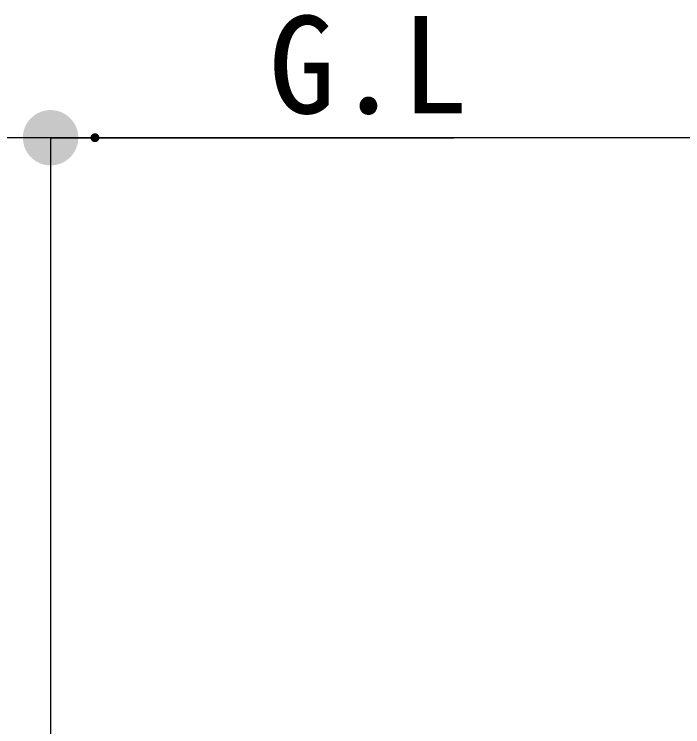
# Model space of a CAD drawing. Units: millimetres, scale not verified. Extents: x -22990 to 8910, y -6308 to 6308.
# Drawn here: x -6893.3 to -6441.3, y -2114 to -1632 of the extents above; entities that cross this region are included whole.
import ezdxf
from ezdxf.enums import TextEntityAlignment as Align

# ---------------------------------------------------------------- set-up
doc = ezdxf.new("R2010")
doc.units = ezdxf.units.MM
doc.header["$LTSCALE"] = 30
for name, color, linetype, lineweight in [('0-2_空気管', 3, 'Continuous', 25), ('0-3_機器', 3, 'Continuous', 25), ('0-4_製作', 5, 'Continuous', 25), ('0-F_00クル-フ-6寸法', 132, 'Continuous', 25)]:
    doc.layers.add(name, color=color, linetype=linetype, lineweight=lineweight)
doc.styles.add('ＭＳ ゴシック', font='')
doc.styles.get('ＭＳ ゴシック').set_extended_font_data('MS Gothic')

msp = doc.modelspace()

# ---------------------------------------------------------------- linework, layer by layer
at = {"layer": '0-3_機器', "color": 2}
msp.add_line((-3055.14, -1715.51), (-7231.43, -1715.51), dxfattribs=at)
at = {"layer": '0-4_製作', "color": 2}
msp.add_line((-6868.72, -1715.51), (-6595.73, -1715.51), dxfattribs=at)
at = {"layer": '0-4_製作'}
for points in [[(-6841.71, -1715.32), (-6838.72, -1715.51), (-6841.72, -1715.51)], [(-6841.72, -1715.51), (-6841.5, -1716.62), (-6841.69, -1715.89)], [(-6841.72, -1715.51), (-6841.34, -1716.96), (-6841.5, -1716.62)], [(-6838.72, -1715.51), (-6841.34, -1716.96), (-6841.72, -1715.51)], [(-6841.66, -1714.95), (-6838.72, -1715.51), (-6841.71, -1715.32)], [(-6841.69, -1715.89), (-6841.5, -1716.62), (-6841.62, -1716.26)], [(-6841.57, -1714.58), (-6838.72, -1715.51), (-6841.66, -1714.95)], [(-6841.43, -1714.23), (-6838.72, -1715.51), (-6841.57, -1714.58)], [(-6841.25, -1713.9), (-6838.72, -1715.51), (-6841.43, -1714.23)], [(-6838.72, -1715.51), (-6841.14, -1717.27), (-6841.34, -1716.96)], [(-6841.03, -1713.6), (-6838.72, -1715.51), (-6841.25, -1713.9)], [(-6838.72, -1715.51), (-6840.9, -1717.57), (-6841.14, -1717.27)], [(-6840.77, -1713.32), (-6838.72, -1715.51), (-6841.03, -1713.6)], [(-6838.72, -1715.51), (-6840.63, -1717.82), (-6840.9, -1717.57)], [(-6840.48, -1713.08), (-6838.72, -1715.51), (-6840.77, -1713.32)], [(-6838.72, -1715.51), (-6840.32, -1718.04), (-6840.63, -1717.82)], [(-6840.16, -1712.88), (-6838.72, -1715.51), (-6840.48, -1713.08)], [(-6838.72, -1715.51), (-6839.99, -1718.23), (-6840.32, -1718.04)], [(-6839.82, -1712.72), (-6838.72, -1715.51), (-6840.16, -1712.88)], [(-6838.72, -1715.51), (-6839.64, -1718.36), (-6839.99, -1718.23)], [(-6839.46, -1712.61), (-6838.72, -1715.51), (-6839.82, -1712.72)], [(-6838.72, -1715.51), (-6839.28, -1718.46), (-6839.64, -1718.36)], [(-6839.09, -1712.54), (-6838.72, -1715.51), (-6839.46, -1712.61)], [(-6838.72, -1715.51), (-6838.9, -1718.51), (-6839.28, -1718.46)], [(-6839.09, -1712.54), (-6838.72, -1712.51), (-6838.72, -1715.51)], [(-6838.72, -1715.51), (-6838.72, -1718.51), (-6838.9, -1718.51)], [(-6838.72, -1712.51), (-6835.72, -1715.51), (-6838.72, -1715.51)], [(-6838.53, -1712.52), (-6835.72, -1715.51), (-6838.72, -1712.51)], [(-6838.72, -1715.51), (-6838.34, -1718.49), (-6838.72, -1718.51)], [(-6838.72, -1715.51), (-6837.97, -1718.42), (-6838.34, -1718.49)], [(-6835.72, -1715.51), (-6837.97, -1718.42), (-6838.72, -1715.51)], [(-6838.15, -1712.56), (-6835.72, -1715.51), (-6838.53, -1712.52)], [(-6837.79, -1712.66), (-6835.72, -1715.51), (-6838.15, -1712.56)], [(-6835.72, -1715.51), (-6837.61, -1718.3), (-6837.97, -1718.42)], [(-6837.44, -1712.8), (-6835.72, -1715.51), (-6837.79, -1712.66)], [(-6835.72, -1715.51), (-6837.27, -1718.14), (-6837.61, -1718.3)], [(-6837.11, -1712.98), (-6835.72, -1715.51), (-6837.44, -1712.8)], [(-6835.72, -1715.51), (-6836.95, -1717.94), (-6837.27, -1718.14)], [(-6836.8, -1713.2), (-6835.72, -1715.51), (-6837.11, -1712.98)], [(-6835.72, -1715.51), (-6836.66, -1717.7), (-6836.95, -1717.94)], [(-6836.53, -1713.46), (-6835.72, -1715.51), (-6836.8, -1713.2)], [(-6835.72, -1715.51), (-6836.4, -1717.42), (-6836.66, -1717.7)], [(-6836.29, -1713.75), (-6835.72, -1715.51), (-6836.53, -1713.46)], [(-6835.72, -1715.51), (-6836.18, -1717.12), (-6836.4, -1717.42)], [(-6836.09, -1714.07), (-6835.72, -1715.51), (-6836.29, -1713.75)], [(-6835.72, -1715.51), (-6836, -1716.79), (-6836.18, -1717.12)], [(-6835.93, -1714.41), (-6835.72, -1715.51), (-6836.09, -1714.07)], [(-6835.72, -1715.51), (-6835.86, -1716.44), (-6836, -1716.79)], [(-6835.93, -1714.41), (-6835.74, -1715.14), (-6835.72, -1715.51)], [(-6835.81, -1714.77), (-6835.74, -1715.14), (-6835.93, -1714.41)], [(-6835.72, -1715.51), (-6835.77, -1716.07), (-6835.86, -1716.44)], [(-6835.72, -1715.51), (-6835.72, -1715.7), (-6835.77, -1716.07)]]:
    msp.add_solid(points, dxfattribs=at)
at = {"layer": '0-F_00クル-フ-6寸法', "color": 4}
for p, q in [((-6748.72, -1715.51), (-6868.72, -1715.51)), ((-6868.72, -1715.51), (-6868.72, -2295.71))]:
    msp.add_line(p, q, dxfattribs=at)
at = {"layer": '0-F_00クル-フ-6寸法'}
for points in [[(-6868.72, -1715.51), (-6881.55, -1701.84), (-6879.74, -1700.34)], [(-6868.72, -1715.51), (-6879.74, -1700.34), (-6877.75, -1699.08)], [(-6868.72, -1715.51), (-6877.75, -1699.08), (-6875.62, -1698.08)], [(-6868.72, -1715.51), (-6875.62, -1698.08), (-6873.38, -1697.35)], [(-6868.72, -1715.51), (-6873.38, -1697.35), (-6871.07, -1696.91)], [(-6868.72, -1715.51), (-6871.07, -1696.91), (-6868.72, -1696.76)], [(-6868.72, -1715.51), (-6868.72, -1696.76), (-6866.37, -1696.91)], [(-6868.72, -1715.51), (-6866.37, -1696.91), (-6864.05, -1697.35)], [(-6868.72, -1715.51), (-6864.05, -1697.35), (-6861.81, -1698.08)], [(-6868.72, -1715.51), (-6861.81, -1698.08), (-6859.68, -1699.08)], [(-6868.72, -1715.51), (-6859.68, -1699.08), (-6857.69, -1700.34)], [(-6868.72, -1715.51), (-6857.69, -1700.34), (-6855.88, -1701.84)], [(-6868.72, -1715.51), (-6885.68, -1707.53), (-6884.55, -1705.46)], [(-6868.72, -1715.51), (-6884.55, -1705.46), (-6883.16, -1703.56)], [(-6868.72, -1715.51), (-6883.16, -1703.56), (-6881.55, -1701.84)], [(-6868.72, -1715.51), (-6855.88, -1701.84), (-6854.27, -1703.56)], [(-6868.72, -1715.51), (-6854.27, -1703.56), (-6852.88, -1705.46)], [(-6868.72, -1715.51), (-6852.88, -1705.46), (-6851.75, -1707.53)], [(-6868.72, -1715.51), (-6887.13, -1712), (-6886.55, -1709.72)], [(-6868.72, -1715.51), (-6886.55, -1709.72), (-6885.68, -1707.53)], [(-6868.72, -1715.51), (-6851.75, -1707.53), (-6850.88, -1709.72)], [(-6868.72, -1715.51), (-6850.88, -1709.72), (-6850.3, -1712)], [(-6868.72, -1715.51), (-6887.43, -1714.33), (-6887.13, -1712)], [(-6868.72, -1715.51), (-6887.43, -1716.69), (-6887.43, -1714.33)], [(-6868.72, -1715.51), (-6887.13, -1719.02), (-6887.43, -1716.69)], [(-6868.72, -1715.51), (-6886.55, -1721.31), (-6887.13, -1719.02)], [(-6868.72, -1715.51), (-6885.68, -1723.49), (-6886.55, -1721.31)], [(-6868.72, -1715.51), (-6884.55, -1725.56), (-6885.68, -1723.49)], [(-6868.72, -1715.51), (-6883.16, -1727.46), (-6884.55, -1725.56)], [(-6868.72, -1715.51), (-6881.55, -1729.18), (-6883.16, -1727.46)], [(-6868.72, -1715.51), (-6879.74, -1730.68), (-6881.55, -1729.18)], [(-6868.72, -1715.51), (-6877.75, -1731.94), (-6879.74, -1730.68)], [(-6868.72, -1715.51), (-6875.62, -1732.94), (-6877.75, -1731.94)], [(-6868.72, -1715.51), (-6873.38, -1733.67), (-6875.62, -1732.94)], [(-6868.72, -1715.51), (-6871.07, -1734.11), (-6873.38, -1733.67)], [(-6868.72, -1715.51), (-6868.72, -1734.26), (-6871.07, -1734.11)], [(-6868.72, -1715.51), (-6850.3, -1712), (-6850, -1714.33)], [(-6868.72, -1715.51), (-6850, -1714.33), (-6850, -1716.69)], [(-6868.72, -1715.51), (-6866.37, -1734.11), (-6868.72, -1734.26)], [(-6868.72, -1715.51), (-6864.05, -1733.67), (-6866.37, -1734.11)], [(-6868.72, -1715.51), (-6861.81, -1732.94), (-6864.05, -1733.67)], [(-6868.72, -1715.51), (-6859.68, -1731.94), (-6861.81, -1732.94)], [(-6868.72, -1715.51), (-6857.69, -1730.68), (-6859.68, -1731.94)], [(-6868.72, -1715.51), (-6855.88, -1729.18), (-6857.69, -1730.68)], [(-6868.72, -1715.51), (-6854.27, -1727.46), (-6855.88, -1729.18)], [(-6868.72, -1715.51), (-6852.88, -1725.56), (-6854.27, -1727.46)], [(-6868.72, -1715.51), (-6851.75, -1723.49), (-6852.88, -1725.56)], [(-6868.72, -1715.51), (-6850.88, -1721.31), (-6851.75, -1723.49)], [(-6868.72, -1715.51), (-6850.3, -1719.02), (-6850.88, -1721.31)], [(-6868.72, -1715.51), (-6850, -1716.69), (-6850.3, -1719.02)]]:
    msp.add_solid(points, dxfattribs=at)

# ---------------------------------------------------------------- texts
at = {"layer": '0-2_空気管', "color": 4, "style": 'ＭＳ ゴシック'}
msp.add_text('G.L', height=65.98, dxfattribs=at).set_placement((-6721.14, -1718.83), align=Align.BOTTOM_LEFT)

doc.saveas('drawing.dxf')
